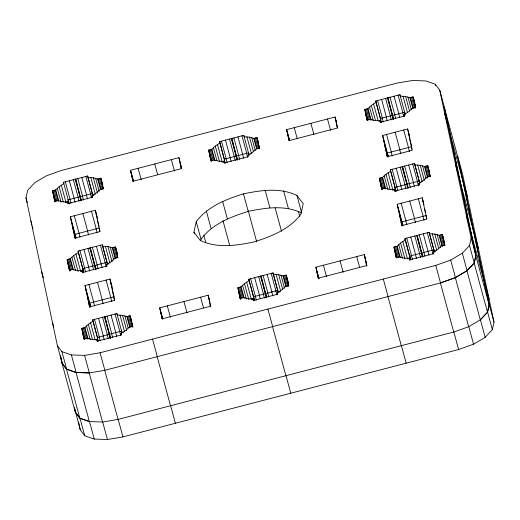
<?xml version="1.0" encoding="UTF-8"?>
<svg xmlns="http://www.w3.org/2000/svg" width="520" height="520" viewBox="0 0 520 520"><rect width="100%" height="100%" fill="white"/><g stroke="black" fill="none" stroke-linecap="round" stroke-linejoin="round"><path stroke-width="0.78" d="M57.395 345.722L61.88 351.637L71.396 354.933L84.578 355.381L89.343 372.905L76.154 372.457L66.645 369.168L62.16 363.253L57.395 345.722L26 197.834L27.638 190.327L34.827 182.689L46.449 175.78L61.386 170.469L397.053 83.096L412.562 80.477L425.75 80.931L435.26 84.221L439.738 90.135L444.503 107.666L475.904 255.554L474.266 263.062L467.077 270.699L455.455 277.608L440.512 282.919L104.728 370.325L118.066 419.406L453.85 332L458.614 349.531L122.948 436.904L107.439 439.524L94.257 439.069L84.741 435.779L80.262 429.865L74.516 407.713M474.266 263.062L469.508 245.531L471.14 238.024L439.738 90.135M474.149 263.094L475.781 255.587L444.385 107.692L457.717 156.78L489.119 304.668L487.487 312.175L480.298 319.813L466.96 270.731L474.149 263.094L487.487 312.175M492.369 329.673L487.604 312.143L489.236 304.636L457.841 156.748L462.605 174.278L494 322.166L492.369 329.673L485.179 337.311L473.551 344.221L458.614 349.531M193.928 232.154L196.228 221.663C207.649 206.447 225.888 199.329 243.458 193.856C261.034 190.229 280.131 187.317 296.927 195.455L303.212 203.703L300.911 214.194C289.49 229.411 271.252 236.529 253.682 242.008C236.106 245.629 217.009 248.541 200.207 240.409L193.928 232.154L194.337 233.675M200.661 240.695L200.993 239.194L196.228 221.663M68.166 203.911L67.704 202.163L62.329 201.773L58.013 200.571L54.776 201.409L52.507 190.749L55.744 189.911L59.124 186.7L63.778 183.697L63.479 182.273L87.678 175.975L92.697 194.701M82.764 272.701L82.303 270.953L76.934 270.562L72.618 269.36L69.375 270.199L67.112 259.538L70.35 258.7L73.73 255.489L78.383 252.486L78.085 251.062L102.278 244.758L107.088 262.516M224.289 163.274L223.828 161.525L218.458 161.135L214.136 159.926L210.899 160.771L208.637 150.111L211.874 149.266L215.254 146.055L219.908 143.052L219.603 141.629L243.802 135.33L248.865 154.284L248.567 152.861L238.55 155.467L239.609 159.361M97.37 341.49L96.909 339.742L91.54 339.352L87.217 338.15L83.98 338.988L81.718 328.328L84.955 327.49L88.335 324.279L92.989 321.276L92.684 319.852L116.883 313.547L121.947 332.501L121.648 331.078L111.631 333.684L112.691 337.584M380.419 122.629L379.957 120.887L374.582 120.491L370.266 119.288L367.029 120.133L364.767 109.466L367.998 108.628L371.378 105.417L376.031 102.414L375.732 100.991L399.932 94.692L404.996 113.646L404.69 112.223L394.68 114.829L395.74 118.723M253.5 300.853L253.039 299.104L247.663 298.714L243.347 297.505L240.11 298.35L237.848 287.69L241.078 286.845L244.458 283.634L249.113 280.631L248.814 279.208L273.013 272.909L278.077 291.863L273.058 273.13M395.018 191.419L394.557 189.67L389.188 189.28L384.872 188.078L381.635 188.922L379.366 178.256L382.603 177.417L385.983 174.207L390.637 171.203L390.338 169.78L414.531 163.482L419.445 181.721M409.624 260.208L409.162 258.459L403.793 258.07L399.471 256.867L396.234 257.712L393.972 247.046L397.209 246.207L400.589 242.996L405.243 239.993L404.937 238.569L429.137 232.271L433.947 250.023M200.993 239.194C212.414 223.977 230.653 216.859 248.222 211.38C265.798 207.76 284.889 204.847 301.691 212.979M84.578 355.381L100.087 352.762L435.754 265.389L450.691 260.078L462.319 253.169L469.508 245.531M466.96 270.731L455.338 277.641L468.669 326.722L480.415 319.781L487.604 312.143M65.949 202.722L68.425 201.253L68.12 199.83L79.963 196.749L75.198 179.218M68.237 199.797L68.543 201.227L66.073 202.69L61.308 185.159M67.704 202.163L68.003 203.593L92.203 197.294L91.897 195.864L96.551 192.868L99.931 189.657L103.168 188.812L100.906 178.152L97.669 178.997L93.353 177.788L87.978 177.398L87.678 175.975M222.079 162.078L224.672 160.583L219.603 141.629M81.172 271.141L82.979 269.822M81.296 271.115L83.148 270.017L82.843 268.587M82.303 270.953L82.609 272.382L106.808 266.084L106.502 264.654L111.156 261.658L114.537 258.447L117.773 257.601L115.512 246.942L112.275 247.786L107.959 246.578L102.583 246.188L102.278 244.758M378.82 121.076L380.796 119.945L375.732 100.991M379.957 120.887L380.257 122.31L404.456 116.012L404.157 114.582L408.804 111.585L412.185 108.374L415.422 107.536L413.16 96.87L409.923 97.715L405.606 96.505L400.231 96.116L399.932 94.692M95.778 339.931L97.63 338.832L97.481 338.124L98.326 341.237M95.895 339.898L97.753 338.806L92.684 319.852M96.909 339.742L97.214 341.172L121.413 334.874L121.108 333.444L125.755 330.447L129.142 327.236L132.379 326.391L130.117 315.731L126.88 316.576L122.558 315.367L117.189 314.977L116.883 313.547M392.808 190.229L395.401 188.734L395.096 187.311M394.557 189.67L394.862 191.1L419.062 184.802L418.756 183.372L423.41 180.375L426.79 177.164L430.027 176.319L427.765 165.659L424.528 166.504L420.212 165.295L414.837 164.905L414.531 163.482M251.901 299.293L253.877 298.161L253.578 296.738M253.039 299.104L253.338 300.534L277.537 294.229L277.238 292.806L281.886 289.803L285.266 286.598L288.502 285.753L286.24 275.093L283.003 275.932L278.688 274.729L273.312 274.333L273.013 272.909M408.031 258.648L410.007 257.524L409.701 256.1M409.162 258.459L409.468 259.889L433.667 253.591L433.362 252.161L438.016 249.165L441.396 245.953L444.632 245.108L442.371 234.448L439.134 235.294L434.818 234.084L429.442 233.694L429.137 232.271M455.338 277.641L440.394 282.952L453.732 332.033L468.793 326.69L473.551 344.221M178.932 157.657L181.272 168.669L132.873 181.266L130.533 170.261L178.932 157.657L181.161 166.238M335.062 117.02L337.396 128.024L288.997 140.627L286.663 129.617L335.062 117.02L336.719 123.117M243.802 135.33L244.108 136.754L249.477 137.15L253.799 138.352L257.036 137.514L258.694 143.611M380.679 119.977L380.374 118.547L392.216 115.466L387.452 97.935M95.374 210.262L99.898 231.589L74.919 238.089L70.389 216.762L95.374 210.262L97.026 216.359M407.628 128.98L412.152 150.306L387.173 156.806L382.649 135.48L407.628 128.98L409.487 135.837M75.036 234.325L99.353 227.994M387.998 156.377L387.29 153.042L411.606 146.712M109.974 279.052L114.504 300.378L89.525 306.878L84.994 285.552L109.974 279.052L112.047 286.669M422.227 197.769L426.757 219.096L401.778 225.596L397.248 204.269L422.227 197.769L423.475 202.345M90.344 306.442L89.642 303.115L113.958 296.784M426.212 215.501L401.895 221.832L402.597 225.167M208.143 295.236L210.477 306.248L162.078 318.844L159.744 307.84L208.143 295.236L209.8 301.334M364.273 254.599L366.606 265.603L318.208 278.2L315.868 267.195L364.273 254.599L365.723 259.935M253.455 296.771L265.298 293.69L260.533 276.159M277.771 290.44L267.761 293.046L268.82 296.94M60.405 355.582L62.043 363.285L66.521 369.2L76.037 372.489L89.226 372.938L104.852 370.292L100.087 352.762M250.153 154.362L248.749 154.316L248.443 152.893L249.125 155.454M420.999 182.481L419.601 182.436L419.296 181.012L409.286 183.619L410.339 187.512M420.882 182.514L419.478 182.462L419.178 181.038M94.14 194.974L92.619 194.955L92.32 193.531M435.604 251.27L434.083 251.251L433.784 249.828L434.415 252.167M108.745 263.764L107.348 263.712L107.042 262.288L97.026 264.894L98.085 268.794M108.628 263.789L107.224 263.744L106.925 262.32M280.176 291.935L277.959 291.896L277.654 290.472L278.291 292.806M123.351 332.547L121.83 332.534L121.524 331.11L121.999 332.891M62.043 363.285L75.374 412.366L79.859 418.281L89.369 421.571L102.681 421.993L107.439 439.524M75.498 412.334L79.983 418.249L89.492 421.544L94.257 439.069M443.606 106.483L444.503 107.666M444.646 113.243L449.41 130.774M462.748 179.855L467.506 197.386M449.293 130.799L462.625 179.888M435.26 84.221L435.675 85.748M455.442 164.079L460.2 181.61M473.538 230.692L478.303 248.222M460.083 181.643L473.421 230.724M466.232 214.916L470.997 232.447M484.334 281.528L489.093 299.058M470.873 232.479L484.211 281.561M471.14 238.024L475.904 255.554M489.236 304.636L494 322.166M475.781 255.587L489.119 304.668M462.319 253.169L467.077 270.699M480.415 319.781L485.179 337.311M413.16 96.87L414.609 102.206M413.517 98.54L415.168 104.637M414.291 102.2L415.74 107.536M412.653 97.006L415.695 108.153M411.541 97.292L414.44 107.965M410.429 97.585L413.329 108.251M409.923 97.715L412.822 108.381M427.765 165.659L429.215 170.995M428.116 167.33L429.774 173.427M428.896 170.989L430.346 176.326M427.258 165.796L430.157 176.462M407.914 97.013L411.437 109.967M426.147 166.082L429.046 176.755M450.691 260.078L455.455 277.608M425.035 166.374L427.934 177.041M405.606 96.505L409.539 110.987M424.528 166.504L427.635 177.938M442.371 234.448L443.82 239.785M442.722 236.119L444.379 242.216M443.501 239.779L444.951 245.115M441.863 234.578L444.899 245.733M422.519 165.802L426.036 178.756M440.752 234.871L443.651 245.544M403.032 96.206L407.381 112.21M439.641 235.164L442.748 246.591M420.212 165.295L424.353 180.537M439.134 235.294L442.032 245.96M405.249 115.011L404.573 112.249L404.879 113.678M437.125 234.592L440.642 247.546M404.157 114.582L404.619 116.331M417.638 164.996L422.195 181.76M408.337 132.314L409.988 138.411M398.099 95.166L402.863 112.697M402.74 112.73L403.8 116.623M409.89 139.64L411.548 145.737M411.444 146.972L412.068 149.26M434.818 234.084L438.75 248.567M414.791 164.684L419.861 183.599M418.756 183.372L419.172 184.899M418.808 183.599L419.218 185.12M432.244 233.786L436.8 250.549M403.722 129.994L408.486 147.524M408.363 147.556L409.422 151.45M422.935 201.103L423.976 204.912M412.704 163.956L417.463 181.487M417.346 181.519L418.405 185.412M394.069 96.22L398.827 113.744M424.496 208.429L425.529 212.244M398.71 113.776L399.769 117.676M426.049 215.761L426.881 218.81M429.293 232.98L434.207 251.225L433.901 249.802L423.885 252.408L424.944 256.302M433.362 252.161L433.823 253.91M418.327 198.783L423.091 216.314M422.968 216.346L424.028 220.239M427.303 232.745L432.068 250.276M431.951 250.308L433.004 254.202M408.668 165.002L413.433 182.533M413.316 182.566L414.375 186.459M390.032 97.266L394.797 114.797L392.659 115.349L393.718 119.249M435.754 265.389L440.512 282.919M388.018 97.792L393.471 119.308M387.771 97.851L392.535 115.382L392.1 115.499L393.153 119.392M423.274 233.792L428.038 251.322M427.915 251.355L428.974 255.249M404.638 166.055L409.403 183.586L407.264 184.139L408.324 188.039M395.135 132.23L399.9 149.76M399.776 149.792L400.835 153.686M385.625 98.416L390.384 115.947M390.267 115.973L391.326 119.873M402.623 166.582L408.076 188.097M402.376 166.641L407.134 184.171L406.699 184.288L407.758 188.181M402.058 166.725L406.822 184.256L394.979 187.337L395.278 188.767M419.244 234.845L424.008 252.375L421.87 252.928L422.923 256.828M409.74 201.019L414.505 218.55M414.382 218.582L415.441 222.475M400.225 167.206L404.989 184.737M381.596 99.463L386.353 116.994M404.872 184.763L405.925 188.662M386.237 117.026L387.296 120.919M417.222 235.372L422.682 256.887M416.975 235.43L421.74 252.961L421.304 253.078L422.363 256.971M416.663 235.514L421.428 253.045L409.584 256.126L409.884 257.556M414.83 235.995L419.594 253.519M419.471 253.552L420.531 257.452M396.195 168.253L400.959 185.783M400.842 185.816L401.895 189.709M377.566 100.51L382.324 118.04M382.207 118.073L383.266 121.966M386.549 134.466L391.313 151.996M391.19 152.029L392.249 155.922M375.778 101.212L380.796 119.945M380.374 118.547L381.478 122.668M410.8 237.042L415.565 254.572M415.441 254.605L416.5 258.499M392.165 169.299L396.929 186.83M396.812 186.862L397.865 190.756M401.154 203.255L405.918 220.786M382.649 135.48L388.115 156.345L383.351 138.814M387.29 153.042L388.349 156.936M405.795 220.818L406.854 224.712M373.562 103.877L378.118 120.647M384.911 146.146L387.81 156.812M386.464 153.478L387.296 156.526M390.338 169.78L395.356 188.513M390.637 171.203L396.084 191.458M395.232 188.539L395.915 191.1M371.378 105.417L375.525 120.659M406.77 238.089L411.535 255.619M411.411 255.651L412.471 259.545M397.248 204.269L402.721 225.134M397.956 207.603L402.948 225.725M388.167 172.666L392.932 190.197M399.516 214.936L402.415 225.602M401.07 222.261L402.103 226.077M369.519 107.01L373.243 120.724M404.937 238.569L409.747 256.321M405.093 239.278L410.637 260.026M409.734 256.841L410.579 259.954M385.983 174.207L390.124 189.449M367.998 108.628L371.104 120.062M367.49 108.758L370.598 120.192M402.772 241.456L407.531 258.986M366.379 109.051L369.278 119.717M384.118 175.792L387.849 189.514M365.268 109.337L368.166 120.01M364.767 109.466L367.634 120.205M365.326 112.106L367.601 120.491M365.709 113.919L367.354 120.185M366.08 115.681L367.322 120.25M366.47 117.494L367.296 120.542M400.589 242.996L404.937 258.999M382.603 177.417L385.71 188.851M382.096 177.547L384.995 188.221M380.985 177.84L383.884 188.506M398.723 244.582L402.454 258.303M379.873 178.126L382.772 188.799M379.366 178.256L382.232 188.994M379.925 180.895L382.207 189.28M380.315 182.708L381.966 188.806M380.49 183.541L381.927 189.04M381.069 186.284L381.901 189.332M397.209 246.207L400.316 257.641M396.701 246.337L399.601 257.01M395.59 246.63L398.489 257.296M394.478 246.916L397.378 257.589M393.972 247.046L396.871 257.719M394.147 247.871L396.838 257.777M394.531 249.685L396.604 257.309M394.914 251.498L396.565 257.764M395.291 253.253L396.532 257.829M395.675 255.073L396.299 257.355M383.305 279.038L388.07 296.569M401.401 345.651L406.166 363.181M387.946 296.601L401.284 345.683M335.426 118.742L336.668 123.312M336.232 122.525L337.682 127.855M337.031 126.308L337.447 127.829M327.496 118.989L330.603 130.423M364.637 256.315L366.294 262.418M365.437 260.104L366.886 265.434M366.243 263.887L366.86 266.168M356.707 256.568L359.606 267.235M310.863 123.318L313.969 134.751M340.067 260.897L343.174 272.331M294.222 127.647L297.122 138.32M286.663 129.617L289.562 140.29M287.027 131.339L289.51 140.484M323.433 265.226L326.541 276.659M287.833 135.122L289.283 140.459M288.632 138.905L289.048 140.426M296.927 195.455L301.483 212.219M315.868 267.195L318.975 278.629M316.238 268.918L318.929 278.824M317.038 272.701L318.695 278.798M317.844 276.484L318.461 278.772M298.532 211.764L299.8 216.437M283.595 190.847L288.353 208.377M257.387 139.178L258.628 143.754M258.167 142.844L259.617 148.18M256.529 137.644L259.565 148.792M275.132 207.864L281.483 231.238M255.417 137.937L258.317 148.603M254.306 138.222L257.205 148.895M253.799 138.352L256.698 149.026M251.784 137.651L255.307 150.612M265.128 190.209L269.893 207.74M249.477 137.15L253.416 151.626M286.24 275.093L288.314 282.711M286.598 276.757L288.256 282.854M287.372 280.423L288.821 285.76M285.733 275.223L288.776 286.37M284.622 275.509L287.521 286.182M246.909 136.845L251.466 153.615M283.511 275.802L286.409 286.475M283.003 275.932L285.903 286.605M280.995 275.23L284.518 288.184M241.969 135.811L246.733 153.335M246.617 153.368L247.669 157.261M278.688 274.729L282.62 289.204M276.114 274.423L280.67 291.194M237.939 136.858L242.703 154.388M242.58 154.421L243.639 158.314M277.238 292.806L277.7 294.554M271.18 273.383L275.945 290.914M275.821 290.947L276.881 294.84M233.909 137.904L238.674 155.435L236.529 155.994L237.588 159.887M231.888 138.43L237.341 159.952M231.641 138.495L236.405 156.026L235.969 156.137L237.029 160.037M231.328 138.58L236.087 156.111L224.25 159.191L225.355 163.306M267.15 274.437L271.908 291.967M271.791 292L272.851 295.893M229.495 139.055L234.26 156.585M234.136 156.618L235.196 160.511M248.242 210.756L256.704 241.924M243.458 193.856L248.222 211.38M263.12 275.483L267.878 293.014L265.74 293.572L266.799 297.466M225.466 140.101L230.23 157.631M230.107 157.664L231.166 161.558M261.099 276.01L266.552 297.531M260.851 276.075L265.616 293.605L265.181 293.716L266.233 297.615M267.917 309.075L272.682 326.606M286.019 375.687L290.778 393.218M272.565 326.638L285.896 375.719M258.707 276.633L263.464 294.164M263.347 294.197L264.407 298.09M221.436 141.154L226.2 158.685M226.077 158.717L227.136 162.611M219.655 141.85L224.672 160.583M254.677 277.68L259.435 295.211M259.317 295.243L260.163 298.363M217.438 144.521L222.196 162.045M215.254 146.055L219.394 161.298M250.647 278.733L255.405 296.264M255.288 296.289L256.347 300.19M213.389 147.648L216.911 160.602M248.814 279.208L253.624 296.959M248.963 279.923L254.514 300.664L253.5 296.992L253.76 298.194M211.874 149.266L214.975 160.7M211.367 149.403L214.266 160.069M246.643 282.1L251.407 299.624M210.256 149.689L213.155 160.362M209.144 149.981L212.043 160.648M222.593 201.279L227.357 218.81M208.637 150.111L211.504 160.843M209.196 152.75L211.478 161.129M209.58 154.557L211.237 160.654M209.755 155.395L211.198 160.894M210.34 158.132L211.166 161.18M244.458 283.634L248.807 299.644M242.6 285.226L246.324 298.942M241.078 286.845L244.186 298.279M222.963 220.61L229.736 245.537M240.572 286.981L243.471 297.648M239.46 287.267L242.359 297.94M238.349 287.56L241.248 298.226M237.848 287.69L240.948 299.124M238.407 290.322L240.682 298.708M238.791 292.136L240.624 299.065M239.161 293.897L240.403 298.467M239.551 295.711L240.377 298.76M239.935 297.525L240.35 299.052M206.317 210.964L211.081 228.494M203.931 235.553L205.836 242.561M180.102 163.163L181.136 166.972M180.908 166.946L181.317 168.474M171.373 159.627L174.48 171.061M208.507 296.959L209.749 301.529M209.313 300.742L210.763 306.079M210.113 304.525L210.737 306.813M200.583 297.206L203.483 307.879M154.733 163.963L157.631 174.629M183.944 301.535L187.05 312.969M138.099 168.292L141.206 179.725M130.533 170.261L133.432 180.928M130.904 171.977L133.387 181.123M167.303 305.87L170.411 317.304M131.703 175.76L133.153 181.097M132.509 179.543L132.919 181.071M159.744 307.84L162.851 319.267M160.108 309.556L162.591 318.702M160.914 313.339L162.363 318.675M161.714 317.122L162.13 318.65M152.535 339.112L157.3 356.642M170.631 405.724L175.396 423.254M157.177 356.675L170.514 405.756M100.906 178.152L102.772 185.01M101.263 179.816L102.713 185.153M102.037 183.482L103.278 188.058M100.399 178.282L103.298 188.955M99.288 178.575L102.187 189.241M98.176 178.861L101.075 189.534M97.669 178.997L100.568 189.664M115.512 246.942L117.169 253.039M115.862 248.606L117.728 255.469M116.642 252.272L117.676 256.081M115.005 247.072L117.832 257.465M95.66 178.295L99.184 191.25M113.893 247.364L116.792 258.031M112.781 247.65L115.681 258.323M93.353 177.788L97.494 193.031M112.275 247.786L115.174 258.453M130.117 315.731L131.774 321.828M130.468 317.395L132.334 324.259M131.248 321.061L132.906 327.158M129.61 315.861L132.645 327.015M110.266 247.084L113.783 260.039M128.499 316.154L131.398 326.82M90.779 177.489L95.335 194.253M127.387 316.44L130.286 327.113M107.959 246.578L112.099 261.82M126.88 316.576L129.779 327.243M87.978 177.398L92.892 195.8M124.872 315.874L128.18 328.068M91.897 195.864L92.359 197.613M105.385 246.279L109.941 263.042M96.077 213.59L97.526 218.927M85.846 176.449L90.603 193.98M90.487 194.012L91.546 197.906M97.637 220.922L99.086 226.258M99.19 228.254L100.022 231.303M122.558 315.367L126.705 330.61M102.434 245.472L107.393 264.101M106.502 264.654L106.919 266.182M119.99 315.068L124.547 331.832M91.468 211.276L96.233 228.806M110.682 282.38L112.548 289.244M96.109 228.839L97.169 232.733M100.451 245.239L105.209 262.769M105.092 262.802L106.151 266.695M81.816 177.495L86.573 195.026M112.242 289.712L114.101 296.569M86.456 195.058L87.516 198.952M113.796 297.043L114.621 300.092M121.108 333.444L121.524 334.971M106.073 280.065L110.838 297.596M110.715 297.628L111.774 301.522M115.05 314.028L119.815 331.558M119.698 331.584L120.751 335.485M96.415 246.285L101.179 263.815M101.062 263.848L102.115 267.742M77.779 178.549L82.543 196.079L80.405 196.631L81.465 200.525M83.486 200.005L82.427 196.105L92.437 193.499L92.742 194.928M75.764 179.069L81.218 200.59M75.517 179.133L80.282 196.664L79.846 196.781L80.899 200.675M111.02 315.075L115.784 332.605M115.661 332.637L116.721 336.531M92.385 247.338L97.149 264.869L95.01 265.421L96.07 269.315M82.882 213.512L87.646 231.042M87.523 231.075L88.582 234.969M73.366 179.699L78.13 197.223M78.013 197.256L79.073 201.149M90.363 247.858L95.823 269.38M90.123 247.923L94.88 265.454L94.445 265.57L95.505 269.464M89.804 248.008L94.569 265.538L82.725 268.619L83.72 272.447M106.99 316.127L111.755 333.658L109.616 334.21L110.669 338.104M97.487 282.302L102.252 299.832M102.128 299.865L103.188 303.758M87.971 248.482L92.736 266.012M92.612 266.045L93.672 269.939M69.336 180.745L74.1 198.276M73.983 198.308L75.043 202.202M104.969 316.647L110.422 338.169M104.722 316.713L109.486 334.243L109.051 334.36L110.11 338.254M104.409 316.797L109.174 334.328L97.377 337.63M102.577 317.272L107.341 334.802M107.218 334.834L108.277 338.728M83.941 249.535L88.706 267.065M88.588 267.098L89.642 270.992M65.312 181.792L70.07 199.322M69.953 199.355L71.013 203.249M74.295 215.748L79.059 233.279M78.936 233.311L79.995 237.205M63.479 182.273L68.543 201.227M68.12 199.83L69.225 203.951M68.425 201.253L69.056 203.593M98.547 318.325L103.311 335.855M103.188 335.881L104.247 339.781M79.911 250.582L84.676 268.112M84.559 268.144L85.612 272.038M70.389 216.762L75.861 237.627M88.901 284.538L93.659 302.068M93.541 302.101L94.601 305.994M71.097 220.097L76.096 238.219M72.657 227.428L75.556 238.095M74.211 234.754L75.244 238.569M78.085 251.062L82.992 269.302M78.338 252.258L83.785 272.519M59.124 186.7L63.271 201.942M94.517 319.371L99.281 336.901M99.158 336.934L100.217 340.828M84.994 285.552L90.467 306.417L85.703 288.886M89.642 303.115L90.695 307.008M75.914 253.948L80.678 271.479M87.263 296.218L90.162 306.885M88.816 303.543L89.849 307.359M57.265 188.286L60.989 202.007M92.736 320.073L97.753 338.806M73.73 255.489L78.078 271.492M122.948 436.904L118.19 419.374L102.557 422.026L89.226 372.938M55.744 189.911L58.851 201.344M55.237 190.041L58.136 200.714M90.519 322.738L95.069 339.508M54.126 190.333L57.025 201M71.864 257.075L75.595 270.797M53.014 190.619L55.913 201.292M52.507 190.749L55.38 201.481M53.073 193.388L55.348 201.773M53.456 195.202L55.114 201.299M53.632 196.034L55.068 201.533M54.21 198.77L55.042 201.825M88.335 324.279L92.476 339.521M70.35 258.7L73.457 270.133M69.843 258.83L72.742 269.503M68.731 259.116L71.63 269.789M86.47 325.865L90.201 339.586M67.62 259.409L70.519 270.082M67.112 259.538L70.011 270.212M67.288 260.364L69.979 270.27M67.672 262.178L69.745 269.796M68.061 263.991L69.914 271.024M68.432 265.746L69.648 270.608M69.206 269.38L69.615 270.901M84.955 327.49L88.056 338.923M84.448 327.62L87.555 339.053M83.337 327.906L86.236 338.579M82.225 328.198L85.124 338.871M81.718 328.328L84.585 339.06M82.277 330.967L84.559 339.352M82.66 332.781L84.526 339.638M83.038 334.536L84.279 339.112M83.421 336.349L84.247 339.397M71.396 354.933L76.154 372.457M76.037 372.489L89.369 421.571M26 197.834L27.241 202.404M30.907 220.942L31.941 224.75M32.357 226.278L32.974 228.56M41.698 271.778L43.355 277.875M61.88 351.637L66.645 369.168M79.983 418.249L84.741 435.779M66.521 369.2L79.859 418.281M52.494 322.615L53.736 327.19M257.036 137.514L259.298 148.174L256.055 149.019L252.675 152.224L248.027 155.227L248.333 156.656L224.133 162.955L223.828 161.525M224.4 159.9L224.549 160.615M75.179 234.988L75.745 237.66M78.624 422.162L80.262 429.865M74.392 407.745L75.374 412.366M60.853 357.091L62.16 363.253"/></g></svg>
